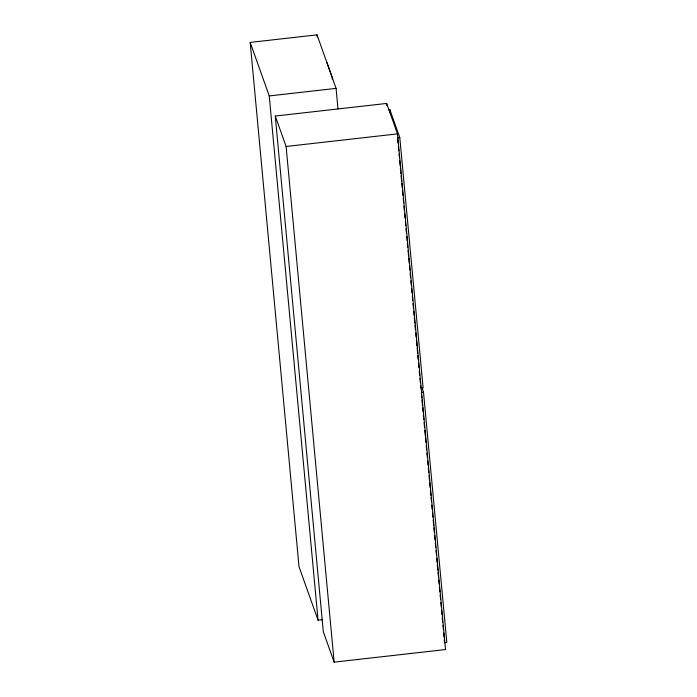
<?xml version="1.0" encoding="UTF-8"?>
<svg xmlns="http://www.w3.org/2000/svg" width="697" height="697" viewBox="0 0 697 697"><rect width="100%" height="100%" fill="white"/><g stroke="black" fill="none" stroke-linecap="round" stroke-linejoin="round"><path stroke-width="1.05" d="M322.38 619.703L318.067 620.191L299.013 566.678L250.179 42.412L317.022 34.85L336.076 88.371L337.993 108.95M250.179 42.412L269.242 95.933L336.076 88.371M275.271 116.042L386.661 103.435L397.499 133.876L445.531 649.543L334.133 662.15L323.295 631.709L275.271 116.042L286.11 146.483L334.133 662.15M388.342 109.734L389.823 109.568L399.79 137.553L423.105 387.863L420.875 388.116L420.674 385.955M286.11 146.483L397.499 133.876M397.56 137.806L399.79 137.553M421.276 392.42L423.506 392.167L446.821 642.477L444.59 642.73L444.285 639.48M326.971 62.652L332.173 77.245L332.373 79.414M422.077 388.168L423.506 392.167M397.665 138.886L398.065 143.225M398.37 146.475L398.771 150.805M399.076 154.063L399.477 158.393M399.686 160.563L400.191 165.982M400.392 168.143L400.897 173.562M401.097 175.731L401.603 181.15M401.803 183.32L402.204 187.65M402.509 190.9L402.91 195.238M403.214 198.488L403.615 202.818M403.92 206.077L404.33 210.407M404.626 213.657L405.035 217.995M405.332 221.245L405.741 225.575M406.037 228.825L406.447 233.164M406.752 236.414L407.153 240.744M407.353 242.913L407.754 247.252M408.059 250.502L408.564 255.921M408.764 258.082L409.27 263.501M409.47 265.67L409.88 270.009M410.176 273.259L410.585 277.589M410.882 280.839L411.291 285.178M411.596 288.427L411.997 292.757M412.302 296.016L412.702 300.346M413.007 303.596L413.408 307.935M413.713 311.184L414.114 315.514M414.314 317.684L414.82 323.103M415.02 325.272L415.429 329.603M415.726 332.852L416.135 337.191M416.44 340.441L416.937 345.86M417.146 348.03L417.651 353.44M417.851 355.609L418.252 359.948M418.557 363.198L418.958 367.528M419.263 370.778L419.664 375.117M419.969 378.366L420.369 382.697M421.38 393.5L421.781 397.83M421.981 400L422.487 405.419M422.687 407.588L423.096 411.918M423.393 415.168L423.802 419.507M424.098 422.757L424.508 427.095M424.813 430.345L425.309 435.764M425.518 437.925L425.919 442.264M426.224 445.514L426.625 449.844M426.93 453.102L427.331 457.432M427.636 460.682L428.036 465.021M428.341 468.271L428.742 472.601M429.047 475.851L429.448 480.189M429.657 482.359L430.162 487.769M430.363 489.939L430.868 495.358M431.068 497.527L431.469 501.857M431.774 505.107L432.175 509.446M432.48 512.696L432.881 517.035M433.185 520.284L433.691 525.704M433.891 527.864L434.292 532.203M434.597 535.453L435.006 539.783M435.303 543.041L435.712 547.372M436.008 550.621L436.418 554.96M436.714 558.21L437.124 562.54M437.324 564.709L437.829 570.129M438.03 572.298L438.535 577.717M438.735 579.878L439.136 584.217M439.441 587.466L439.851 591.797M440.147 595.055L440.556 599.385M440.852 602.635L441.262 606.974M441.558 610.223L441.968 614.554M442.273 617.803L442.673 622.142M442.978 625.392L443.379 629.722M443.684 632.981L444.085 637.311M389.823 109.568L390.128 112.818M386.661 103.435L386.861 105.604M317.022 34.85L317.222 37.019M269.242 95.933L318.067 620.191"/></g></svg>
